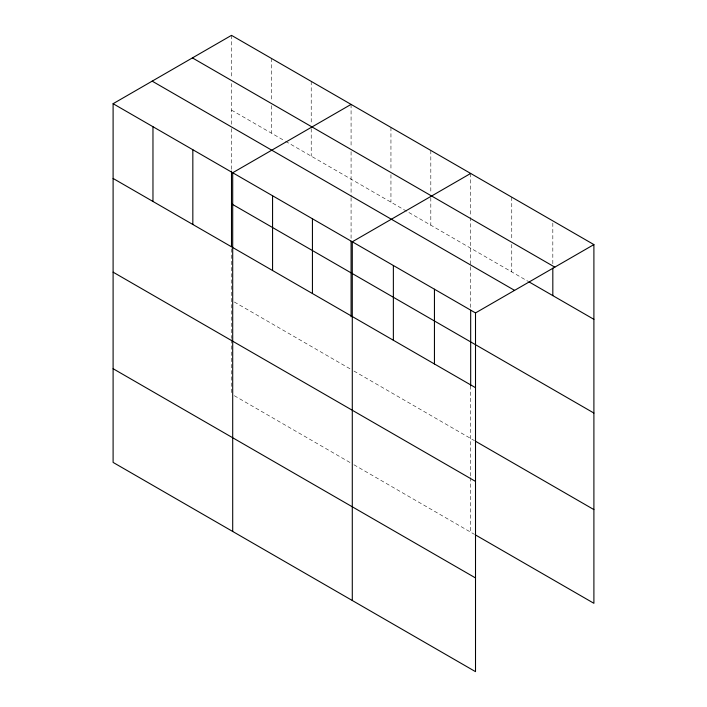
<?xml version="1.0" encoding="UTF-8"?>
<svg xmlns="http://www.w3.org/2000/svg" width="707" height="707" viewBox="0 0 707 707"><rect width="100%" height="100%" fill="white"/><g stroke="black" fill="none" stroke-linecap="round" stroke-linejoin="round"><path stroke-width="0.53" stroke-dasharray="3.54 2.65" d="M231.489 128.621L231.489 170.034M231.489 124.264L231.489 82.622M231.489 110.098L284.638 140.79M285.593 141.338L527.988 281.28M234.335 302.004L351.079 369.408M353.933 371.051L474.494 440.655M234.335 395.717L351.079 463.12M353.933 464.764L474.494 534.368M552.821 223.067L552.821 263.738M511.753 197.156L511.753 240.027M511.753 244.428L511.753 271.903M470.676 173.445L470.676 216.315M470.676 217.411L470.676 265.629M470.676 266.716L470.676 308.128M470.676 385.792L470.676 476.589M470.676 477.685L470.676 532.159M430.81 150.432L430.81 193.303M430.81 197.695L430.81 225.18M390.944 127.41L390.944 170.281M390.944 174.682L390.944 202.167M351.079 104.397L351.079 147.268M351.079 151.669L351.079 196.581M351.079 197.668L351.079 239.081M311.221 81.385L311.221 124.255M311.221 128.647L311.221 156.132M271.355 58.363L271.355 101.234M271.355 105.635L271.355 133.119M231.489 35.35L231.489 78.221M231.489 248.793L231.489 338.494M231.489 339.59L231.489 394.073"/><path stroke-width="1.06" d="M113.102 103.699L475.511 312.927L475.511 671.65L113.102 462.413L113.102 103.699L231.489 35.35L593.898 244.587L593.898 603.301L475.449 534.925M351.079 104.397L232.7 172.747L232.7 531.461M470.676 173.445L352.289 241.794L352.289 600.508M475.511 312.927L593.898 244.587M192.419 57.903L554.827 267.14M528.942 281.837L593.898 319.334M152.173 81.146L514.581 290.374M231.489 203.81L593.898 413.047M113.102 178.447L475.511 387.683M475.449 441.212L593.898 509.597M113.102 272.16L475.511 481.387M113.102 368.709L475.511 577.937M552.821 268.139L552.821 295.623M470.676 310.302L470.676 385.792M434.443 289.216L434.443 363.964M393.366 265.505L393.366 340.253M351.079 241.255L351.079 316.745M312.432 218.772L312.432 293.529M272.566 195.759L272.566 270.507M231.489 171.121L231.489 246.602M192.834 149.725L192.834 224.481M152.968 126.712L152.968 201.46"/></g></svg>
